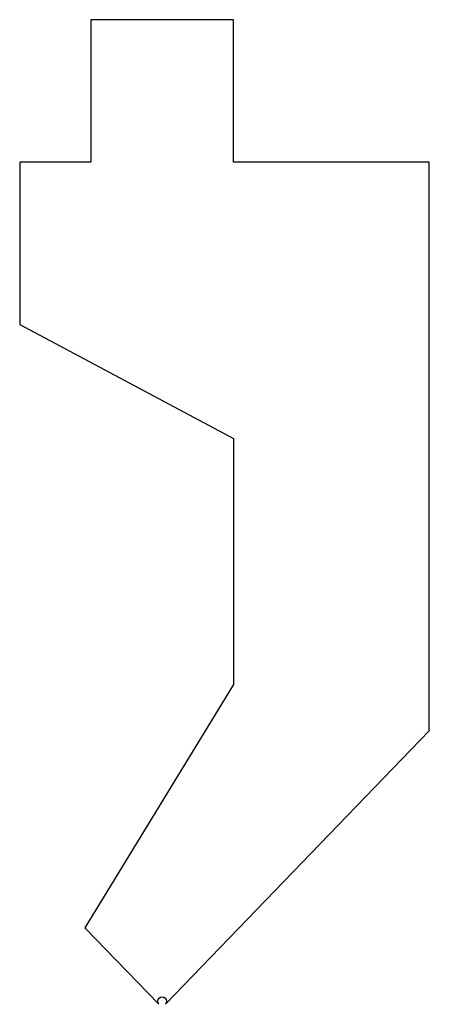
# Model space of a CAD drawing. Header units: millimetres. Extents: x -36.5 to 0, y -24.4 to 63.4.
import ezdxf

# ---------------------------------------------------------------- set-up
doc = ezdxf.new("R2010")
doc.units = ezdxf.units.MM

msp = doc.modelspace()

# ---------------------------------------------------------------- linework, layer by layer
at = {"layer": 'OUTER_PROFILES'}
msp.add_lwpolyline([(0, 50.7), (-17.463, 50.7), (-17.463, 63.4), (-30.163, 63.4), (-30.163, 50.7), (-36.513, 50.7), (-36.513, 36.222), (-17.463, 26.062), (-17.463, 4.149), (-30.694, -17.533), (-24.098, -24.363, -2.355852), (-23.527, -24.363), (0, 0)], format="xyb", close=True, dxfattribs=at)

doc.saveas('drawing.dxf')
